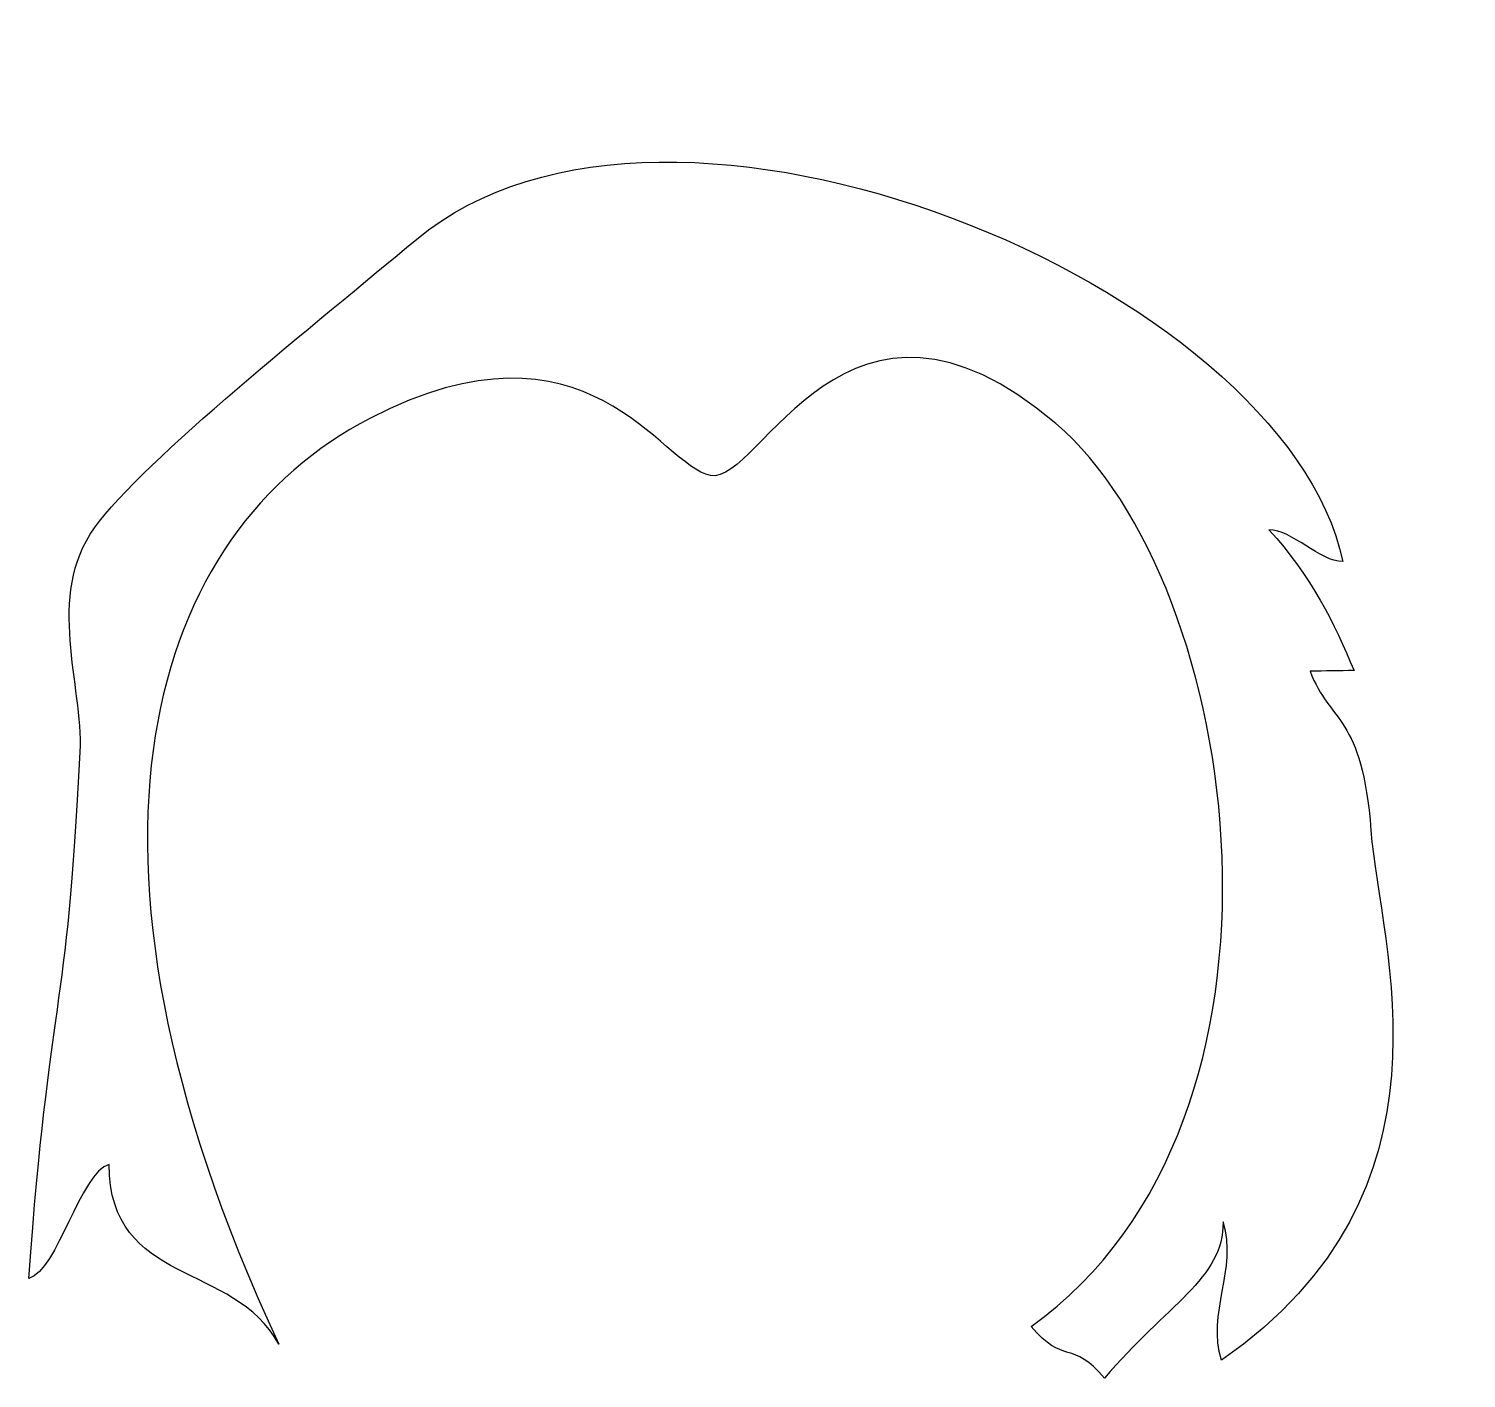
# Model space of a CAD drawing. Header units: centimetres. Extents: x -4.54 to 5.03, y -4.05 to 4.94.
import ezdxf

# ---------------------------------------------------------------- set-up
doc = ezdxf.new("R2010")
doc.units = ezdxf.units.CM
doc.header["$MEASUREMENT"] = 0
doc.layers.add('Camada 1', color=7, linetype='Continuous')

msp = doc.modelspace()

# ---------------------------------------------------------------- linework, layer by layer
at = {"layer": 'Camada 1'}
msp.add_open_spline([(-2.26878, 2.34179), (-0.81611, 3.0931), (-0.33309, 2.0254), (-0.00281, 1.96079), (-0.00281, 1.96079), (0.32731, 1.89615), (0.89926, 3.49495), (2.29618, 2.30721), (2.29618, 2.30721), (3.54234, 1.24774), (4.05532, -2.32493), (2.13256, -3.70312), (2.13256, -3.70312), (2.34227, -3.95871), (2.40998, -3.79231), (2.61966, -4.04787), (2.61966, -4.04787), (3.0317, -3.55924), (3.41532, -3.38459), (3.40891, -3.00737), (3.40891, -3.00737), (3.51083, -3.32085), (3.29755, -3.61448), (3.39965, -3.92807), (3.39965, -3.92807), (5.02768, -2.79502), (4.45301, -1.17693), (4.39335, -0.40152), (4.39335, -0.40152), (4.33347, 0.37389), (4.12305, 0.30537), (3.98803, 0.65882), (3.98803, 0.65882), (4.08561, 0.66025), (4.18329, 0.66162), (4.28095, 0.66287), (4.28095, 0.66287), (4.14921, 0.97606), (3.99848, 1.28898), (3.71453, 1.59992), (3.71453, 1.59992), (3.86637, 1.60204), (4.05383, 1.38669), (4.20589, 1.38881), (4.20589, 1.38881), (3.81857, 3.22412), (-0.28313, 4.93515), (-1.95966, 3.53286), (-1.95966, 3.53286), (-2.61567, 2.98422), (-3.77359, 2.06898), (-4.10133, 1.61376), (-4.10133, 1.61376), (-4.42918, 1.15849), (-4.17597, 0.56416), (-4.19764, 0.12249), (-4.19764, 0.12249), (-4.28731, -1.70975), (-4.39785, -1.45027), (-4.53993, -3.38295), (-4.53993, -3.38295), (-4.34517, -3.33191), (-4.19962, -2.6759), (-4.005, -2.62473), (-4.005, -2.62473), (-4.00288, -3.43605), (-3.17214, -3.27121), (-2.87626, -3.82038), (-2.87626, -3.82038), (-4.42542, -0.49031), (-3.72131, 1.59053), (-2.26878, 2.34179)], degree=3, knots=[0, 0, 0, 0, 0.0526316, 0.0526316, 0.0526316, 0.0526316, 0.1052632, 0.1052632, 0.1052632, 0.1052632, 0.1578947, 0.1578947, 0.1578947, 0.1578947, 0.2105263, 0.2105263, 0.2105263, 0.2105263, 0.2631579, 0.2631579, 0.2631579, 0.2631579, 0.3157895, 0.3157895, 0.3157895, 0.3157895, 0.3684211, 0.3684211, 0.3684211, 0.3684211, 0.4210526, 0.4210526, 0.4210526, 0.4210526, 0.4736842, 0.4736842, 0.4736842, 0.4736842, 0.5263158, 0.5263158, 0.5263158, 0.5263158, 0.5789474, 0.5789474, 0.5789474, 0.5789474, 0.6315789, 0.6315789, 0.6315789, 0.6315789, 0.6842105, 0.6842105, 0.6842105, 0.6842105, 0.7368421, 0.7368421, 0.7368421, 0.7368421, 0.7894737, 0.7894737, 0.7894737, 0.7894737, 0.8421053, 0.8421053, 0.8421053, 0.8421053, 0.8947368, 0.8947368, 0.8947368, 0.8947368, 1, 1, 1, 1], dxfattribs=at)

doc.saveas('drawing.dxf')
